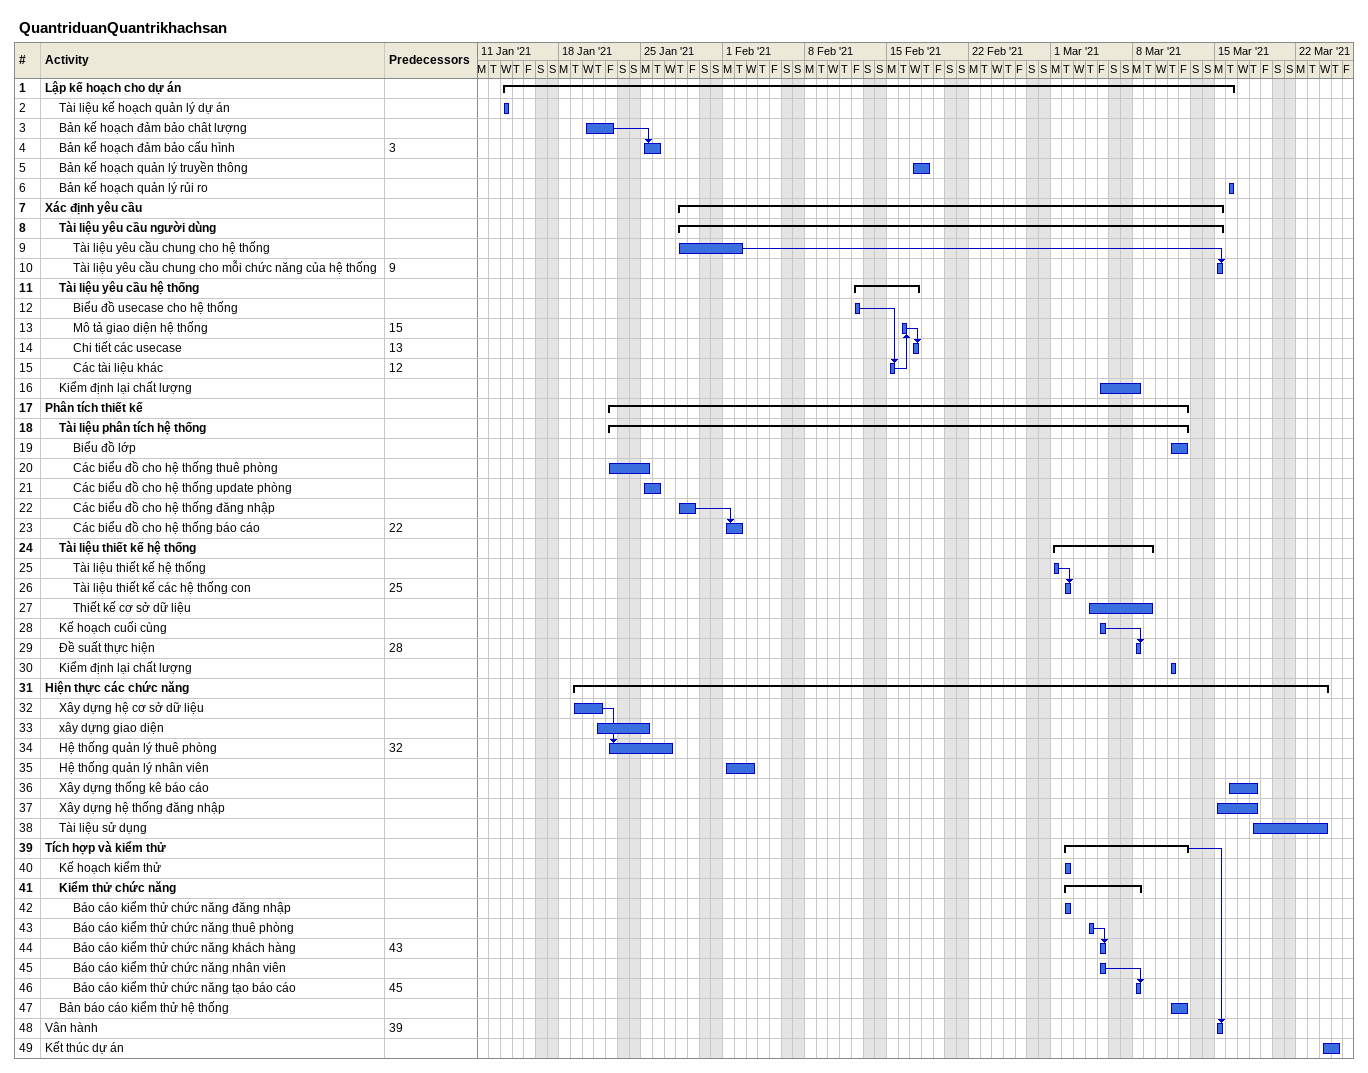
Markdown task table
QuantriduanQuantrikhachsan

| ID | Level | Task | Start | Finish | Predecessors |
|---|---|---|---|---|---|
| 1 | 1 | **Lập kế hoạch cho dự án** | 2021-01-13 | 2021-03-16 |  |
| 2 | 2 | Tài liệu kế hoạch quản lý dự án | 2021-01-13 | 2021-01-13 |  |
| 3 | 2 | Bản kế hoạch đảm bảo chât lượng | 2021-01-20 | 2021-01-22 |  |
| 4 | 2 | Bản kể hoạch đảm bảo cấu hình | 2021-01-25 | 2021-01-26 | 3 |
| 5 | 2 | Bản kế hoạch quản lý truyền thông | 2021-02-17 | 2021-02-18 |  |
| 6 | 2 | Bản kế hoạch quản lý rủi ro | 2021-03-16 | 2021-03-16 |  |
| 7 | 1 | **Xác định yêu cầu** | 2021-01-28 | 2021-03-15 |  |
| 8 | 2 | **Tài liệu yêu cầu người dùng** | 2021-01-28 | 2021-03-15 |  |
| 9 | 3 | Tài liệu yêu cầu chung cho hệ thống | 2021-01-28 | 2021-02-02 |  |
| 10 | 3 | Tài liệu yêu cầu chung cho mỗi chức năng của hệ thống | 2021-03-15 | 2021-03-15 | 9 |
| 11 | 2 | **Tài liệu yêu cầu hệ thống** | 2021-02-12 | 2021-02-17 |  |
| 12 | 3 | Biểu đồ usecase cho hệ thống | 2021-02-12 | 2021-02-12 |  |
| 13 | 3 | Mô tả giao diện hệ thống | 2021-02-16 | 2021-02-16 | 15 |
| 14 | 3 | Chi tiết các usecase | 2021-02-17 | 2021-02-17 | 13 |
| 15 | 3 | Các tài liệu khác | 2021-02-15 | 2021-02-15 | 12 |
| 16 | 2 | Kiểm định lại chất lượng | 2021-03-05 | 2021-03-08 |  |
| 17 | 1 | **Phân tích thiết kế** | 2021-01-22 | 2021-03-12 |  |
| 18 | 2 | **Tài liệu phân tích hệ thống** | 2021-01-22 | 2021-03-12 |  |
| 19 | 3 | Biểu đồ lớp | 2021-03-11 | 2021-03-12 |  |
| 20 | 3 | Các biểu đồ cho hệ thống thuê phòng | 2021-01-22 | 2021-01-25 |  |
| 21 | 3 | Các biểu đồ cho hệ thống update phòng | 2021-01-25 | 2021-01-26 |  |
| 22 | 3 | Các biểu đồ cho hệ thống đăng nhập | 2021-01-28 | 2021-01-29 |  |
| 23 | 3 | Các biểu đồ cho hệ thống báo cáo | 2021-02-01 | 2021-02-02 | 22 |
| 24 | 2 | **Tài liệu thiết kế hệ thống** | 2021-03-01 | 2021-03-09 |  |
| 25 | 3 | Tài liệu thiết kế hệ thống | 2021-03-01 | 2021-03-01 |  |
| 26 | 3 | Tài liệu thiết kế các hệ thống con | 2021-03-02 | 2021-03-02 | 25 |
| 27 | 3 | Thiết kế cơ sở dữ liệu | 2021-03-04 | 2021-03-09 |  |
| 28 | 2 | Kế hoạch cuối cùng | 2021-03-05 | 2021-03-05 |  |
| 29 | 2 | Đề suất thực hiện | 2021-03-08 | 2021-03-08 | 28 |
| 30 | 2 | Kiểm định lại chất lượng | 2021-03-11 | 2021-03-11 |  |
| 31 | 1 | **Hiện thực các chức năng** | 2021-01-19 | 2021-03-24 |  |
| 32 | 2 | Xây dựng hệ cơ sở dữ liệu | 2021-01-19 | 2021-01-21 |  |
| 33 | 2 | xây dựng giao diện | 2021-01-21 | 2021-01-25 |  |
| 34 | 2 | Hệ thống quản lý thuê phòng | 2021-01-22 | 2021-01-27 | 32 |
| 35 | 2 | Hệ thống quản lý nhân viên | 2021-02-01 | 2021-02-03 |  |
| 36 | 2 | Xây dựng thống kê báo cáo | 2021-03-16 | 2021-03-18 |  |
| 37 | 2 | Xây dựng hệ thống đăng nhập | 2021-03-15 | 2021-03-18 |  |
| 38 | 2 | Tài liệu sử dụng | 2021-03-18 | 2021-03-24 |  |
| 39 | 1 | **Tích hợp và kiểm thử** | 2021-03-02 | 2021-03-12 |  |
| 40 | 2 | Kế hoạch kiểm thử | 2021-03-02 | 2021-03-02 |  |
| 41 | 2 | **Kiểm thử chức năng** | 2021-03-02 | 2021-03-08 |  |
| 42 | 3 | Báo cáo kiểm thử chức năng đăng nhập | 2021-03-02 | 2021-03-02 |  |
| 43 | 3 | Báo cáo kiểm thử chức năng thuê phòng | 2021-03-04 | 2021-03-04 |  |
| 44 | 3 | Báo cáo kiểm thử chức năng khách hàng | 2021-03-05 | 2021-03-05 | 43 |
| 45 | 3 | Báo cáo kiểm thử chức năng nhân viên | 2021-03-05 | 2021-03-05 |  |
| 46 | 3 | Báo cáo kiểm thử chức năng tạo báo cáo | 2021-03-08 | 2021-03-08 | 45 |
| 47 | 2 | Bản báo cáo kiểm thử hệ thống | 2021-03-11 | 2021-03-12 |  |
| 48 | 1 | Vân hành | 2021-03-15 | 2021-03-15 | 39 |
| 49 | 1 | Kết thúc dự án | 2021-03-24 | 2021-03-25 |  |
